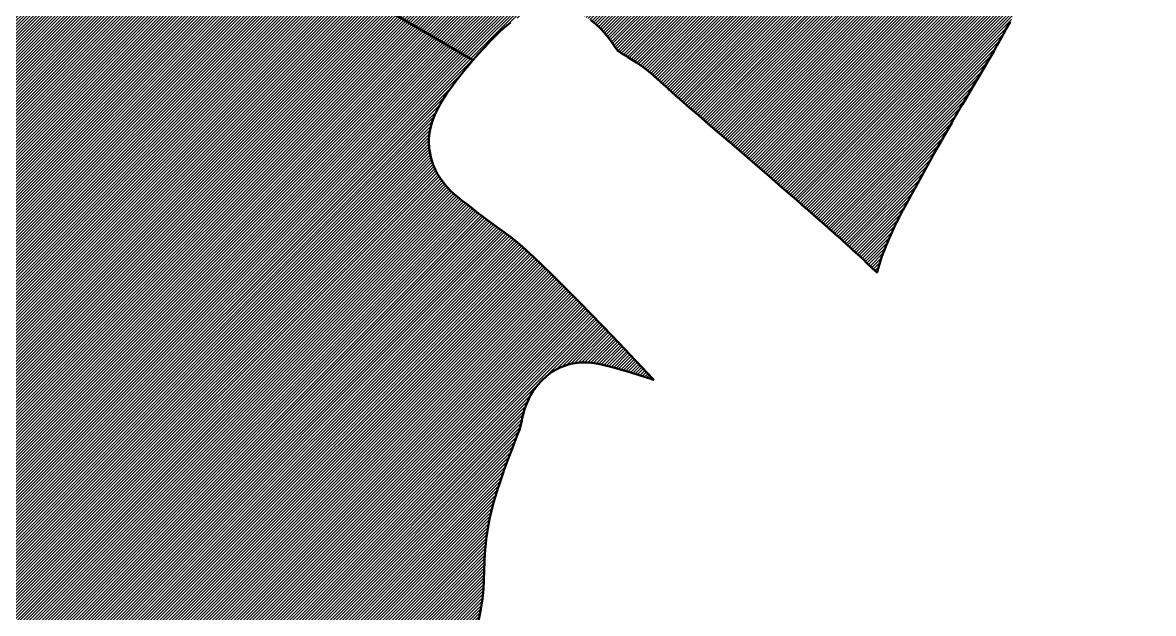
# Model space of a CAD drawing. Header units: metres. Extents: x 729569 to 733474, y 1423763 to 1426173.
# Drawn here: x 731751.1 to 731815.6, y 1424923.4 to 1424957.1 of the extents above; entities that cross this region are included whole.
import ezdxf

# ---------------------------------------------------------------- set-up
doc = ezdxf.new("R2010")
doc.units = ezdxf.units.M
doc.layers.add('PARCEL_BORDER', color=7, linetype='Continuous')
doc.layers.add('PARCEL_L', color=7, linetype='Continuous')

msp = doc.modelspace()

# ---------------------------------------------------------------- hatches: boundary and pattern name
at = {"layer": 'PARCEL_L', "true_color": 0xffffc8}
h = msp.add_hatch(dxfattribs=at)
h.set_pattern_fill('SOLID')
h.paths.add_polyline_path([(731731.989, 1424981.221), (731780.66, 1425064.229), (731852.379, 1425022.177), (731815.033, 1424958.483), (731814.539, 1424958.691), (731814.25, 1424958.795), (731813.953, 1424958.87), (731813.291, 1424958.999), (731812.972, 1424959.044), (731812.275, 1424959.105), (731812.084, 1424959.115), (731811.447, 1424959.129), (731811.327, 1424959.13), (731810.847, 1424959.121), (731810.797, 1424959.12), (731810.668, 1424959.116), (731810.585, 1424959.118), (731810.275, 1424959.111), (731809.967, 1424959.073), (731809.665, 1424959.003), (731809.51, 1424958.958), (731809.247, 1424958.869), (731808.993, 1424958.756), (731808.751, 1424958.62), (731808.523, 1424958.463), (731808.31, 1424958.285), (731808.114, 1424958.088), (731807.938, 1424957.873), (731807.831, 1424957.731), (731807.649, 1424957.458), (731807.467, 1424957.149), (731807.431, 1424957.087), (731807.199, 1424956.671), (731807.193, 1424956.662), (731806.943, 1424956.209), (731806.695, 1424955.771), (731806.667, 1424955.714), (731806.664, 1424955.715), (731806.517, 1424955.442), (731806.229, 1424954.944), (731805.805, 1424954.226), (731805.293, 1424953.361), (731804.733, 1424952.414), (731804.728, 1424952.405), (731804.153, 1424951.426), (731804.144, 1424951.41), (731803.588, 1424950.449), (731803.573, 1424950.423), (731803.07, 1424949.532), (731803.045, 1424949.487), (731802.627, 1424948.717), (731802.624, 1424948.711), (731802.179, 1424947.886), (731801.76, 1424947.137), (731801.755, 1424947.128), (731801.356, 1424946.407), (731801.322, 1424946.342), (731800.955, 1424945.641), (731800.895, 1424945.518), (731800.563, 1424944.807), (731800.489, 1424944.633), (731800.196, 1424943.884), (731800.124, 1424943.676), (731799.873, 1424942.862), (731799.86, 1424942.81), (731799.628, 1424943.03), (731799.19, 1424943.447), (731799.175, 1424943.46), (731798.7, 1424943.906), (731798.672, 1424943.932), (731798.127, 1424944.432), (731798.103, 1424944.453), (731797.617, 1424944.888), (731797.606, 1424944.899), (731797.048, 1424945.393), (731797.041, 1424945.4), (731796.427, 1424945.939), (731796.422, 1424945.944), (731795.769, 1424946.517), (731795.765, 1424946.52), (731795.087, 1424947.112), (731795.084, 1424947.114), (731794.396, 1424947.714), (731793.715, 1424948.306), (731793.059, 1424948.877), (731793.055, 1424948.88), (731792.322, 1424949.514), (731792.317, 1424949.519), (731791.595, 1424950.141), (731791.591, 1424950.144), (731790.895, 1424950.742), (731790.248, 1424951.297), (731789.665, 1424951.797), (731789.167, 1424952.225), (731788.781, 1424952.559), (731788.349, 1424952.944), (731787.945, 1424953.314), (731787.943, 1424953.317), (731787.551, 1424953.674), (731787.508, 1424953.713), (731787.13, 1424954.046), (731787.041, 1424954.121), (731786.658, 1424954.432), (731786.506, 1424954.548), (731786.139, 1424954.81), (731785.981, 1424954.915), (731785.646, 1424955.123), (731785.598, 1424955.152), (731785.324, 1424955.315), (731785.14, 1424955.435), (731785.073, 1424955.485), (731785.036, 1424955.525), (731784.85, 1424955.787), (731784.845, 1424955.793), (731784.553, 1424956.202), (731784.302, 1424956.508), (731784.056, 1424956.771), (731783.804, 1424957.011), (731783.525, 1424957.22), (731783.323, 1424957.354), (731783.105, 1424957.486), (731782.876, 1424957.599), (731782.639, 1424957.692), (731782.492, 1424957.742), (731782.231, 1424957.819), (731781.965, 1424957.872), (731781.887, 1424957.883), (731781.562, 1424957.915), (731781.483, 1424957.918), (731781.072, 1424957.907), (731780.919, 1424957.892), (731780.607, 1424957.845), (731780.301, 1424957.766), (731780.079, 1424957.696), (731779.757, 1424957.573), (731779.452, 1424957.415), (731779.167, 1424957.246), (731778.94, 1424957.097), (731778.727, 1424956.927), (731778.382, 1424956.626), (731778.185, 1424956.438), (731777.841, 1424956.078), (731777.828, 1424956.065), (731777.472, 1424955.688), (731777.453, 1424955.668), (731777.063, 1424955.247), (731776.985, 1424955.16), (731776.801, 1424954.945), (731731.989, 1424981.221)])
h = msp.add_hatch(dxfattribs=at)
h.set_pattern_fill('SOLID')
h.paths.add_polyline_path([(731731.989, 1424981.221), (731776.801, 1424954.945), (731776.481, 1424954.571), (731776.409, 1424954.484), (731775.875, 1424953.812), (731775.78, 1424953.686), (731775.301, 1424953.013), (731775.166, 1424952.807), (731774.879, 1424952.324), (731774.705, 1424951.985), (731774.574, 1424951.683), (731774.475, 1424951.422), (731774.401, 1424951.154), (731774.364, 1424950.992), (731774.311, 1424950.69), (731774.289, 1424950.385), (731774.288, 1424950.318), (731774.309, 1424949.894), (731774.318, 1424949.821), (731774.397, 1424949.412), (731774.434, 1424949.273), (731774.534, 1424948.966), (731774.667, 1424948.671), (731774.765, 1424948.481), (731774.942, 1424948.181), (731775.153, 1424947.904), (731775.349, 1424947.674), (731775.523, 1424947.488), (731775.711, 1424947.317), (731776.033, 1424947.05), (731776.174, 1424946.94), (731776.488, 1424946.709), (731776.795, 1424946.462), (731777.119, 1424946.195), (731777.234, 1424946.104), (731777.636, 1424945.804), (731777.679, 1424945.773), (731778.125, 1424945.452), (731778.581, 1424945.122), (731779.018, 1424944.79), (731779.449, 1424944.437), (731779.839, 1424944.094), (731780.277, 1424943.692), (731780.751, 1424943.243), (731781.258, 1424942.75), (731781.798, 1424942.217), (731782.369, 1424941.646), (731782.963, 1424941.049), (731783.497, 1424940.501), (731784.237, 1424939.728), (731785.122, 1424938.796), (731786.09, 1424937.772), (731787.079, 1424936.723), (731787.104, 1424936.697), (731786.786, 1424936.801), (731786.759, 1424936.81), (731785.754, 1424937.131), (731785.681, 1424937.153), (731784.827, 1424937.402), (731784.672, 1424937.442), (731784.145, 1424937.566), (731783.85, 1424937.62), (731783.57, 1424937.656), (731783.298, 1424937.679), (731783.026, 1424937.678), (731782.902, 1424937.671), (731782.643, 1424937.646), (731782.388, 1424937.599), (731782.137, 1424937.531), (731782.096, 1424937.517), (731781.817, 1424937.412), (731781.549, 1424937.279), (731781.491, 1424937.246), (731781.287, 1424937.121), (731781.095, 1424936.981), (731780.993, 1424936.9), (731780.723, 1424936.658), (731780.484, 1424936.386), (731780.363, 1424936.23), (731780.22, 1424936.029), (731780.094, 1424935.817), (731779.986, 1424935.596), (731779.872, 1424935.336), (731779.784, 1424935.108), (731779.714, 1424934.873), (731779.615, 1424934.485), (731779.587, 1424934.369), (731779.519, 1424934.047), (731779.458, 1424933.838), (731779.352, 1424933.564), (731779.135, 1424933.01), (731779.127, 1424932.991), (731778.864, 1424932.308), (731778.849, 1424932.266), (731778.568, 1424931.505), (731778.545, 1424931.439), (731778.272, 1424930.638), (731778.24, 1424930.54), (731777.998, 1424929.742), (731777.956, 1424929.591), (731777.769, 1424928.835), (731777.727, 1424928.635), (731777.607, 1424927.956), (731777.58, 1424927.766), (731777.512, 1424927.153), (731777.499, 1424926.999), (731777.465, 1424926.425), (731777.461, 1424926.342), (731777.444, 1424925.782), (731777.427, 1424925.248), (731777.396, 1424924.739), (731777.337, 1424924.189), (731777.243, 1424923.588), (731777.086, 1424922.714), (731776.888, 1424921.671), (731776.669, 1424920.548), (731776.448, 1424919.426), (731776.447, 1424919.42), (731776.244, 1424918.378), (731776.241, 1424918.36), (731776.074, 1424917.475), (731776.065, 1424917.427), (731775.954, 1424916.775), (731775.929, 1424916.603), (731775.891, 1424916.259), (731775.872, 1424915.923), (731775.891, 1424915.588), (731775.933, 1424915.213), (731775.997, 1424914.848), (731776.083, 1424914.492), (731776.137, 1424914.297), (731776.231, 1424913.998), (731776.241, 1424913.965), (731776.296, 1424913.796), (731776.336, 1424913.663), (731776.37, 1424913.555), (731776.42, 1424913.41), (731776.461, 1424913.295), (731776.524, 1424913.131), (731776.589, 1424912.977), (731776.689, 1424912.755), (731776.702, 1424912.728), (731776.927, 1424912.241), (731776.93, 1424912.235), (731777.255, 1424911.537), (731777.653, 1424910.685), (731778.096, 1424909.735), (731778.558, 1424908.74), (731779.013, 1424907.758), (731779.434, 1424906.843), (731779.837, 1424905.961), (731780.245, 1424905.062), (731780.645, 1424904.178), (731781.023, 1424903.339), (731781.367, 1424902.575), (731781.662, 1424901.917), (731781.75, 1424901.721), (731757.306, 1424860.031), (731756.773, 1424860.131), (731755.365, 1424860.256), (731753.952, 1424860.243), (731752.547, 1424860.091), (731751.164, 1424859.802), (731749.816, 1424859.378), (731749.661, 1424859.312), (731683.317, 1424898.213), (731722.015, 1424964.211), (731722.227, 1424964.314), (731722.49, 1424964.476), (731722.815, 1424964.701), (731723.062, 1424964.892), (731723.288, 1424965.107), (731723.45, 1424965.278), (731723.603, 1424965.453), (731723.742, 1424965.639), (731723.806, 1424965.732), (731723.955, 1424965.973), (731724.081, 1424966.227), (731724.117, 1424966.307), (731724.221, 1424966.581), (731724.298, 1424966.864), (731724.348, 1424967.153), (731724.374, 1424967.372), (731724.394, 1424967.63), (731724.392, 1424967.89), (731724.367, 1424968.148), (731724.358, 1424968.207), (731731.989, 1424981.221)])

# ---------------------------------------------------------------- linework, layer by layer
at = {"layer": 'PARCEL_BORDER', "lineweight": 50, "true_color": 0x323232}
for points in [[(731731.989, 1424981.221), (731776.801, 1424954.945), (731776.481, 1424954.571), (731776.409, 1424954.484), (731775.875, 1424953.812), (731775.78, 1424953.686), (731775.301, 1424953.013), (731775.166, 1424952.807), (731774.879, 1424952.324), (731774.705, 1424951.985), (731774.574, 1424951.683), (731774.475, 1424951.422), (731774.401, 1424951.154), (731774.364, 1424950.992), (731774.311, 1424950.69), (731774.289, 1424950.385), (731774.288, 1424950.318), (731774.309, 1424949.894), (731774.318, 1424949.821), (731774.397, 1424949.412), (731774.434, 1424949.273), (731774.534, 1424948.966), (731774.667, 1424948.671), (731774.765, 1424948.481), (731774.942, 1424948.181), (731775.153, 1424947.904), (731775.349, 1424947.674), (731775.523, 1424947.488), (731775.711, 1424947.317), (731776.033, 1424947.05), (731776.174, 1424946.94), (731776.488, 1424946.709), (731776.795, 1424946.462), (731777.119, 1424946.195), (731777.234, 1424946.104), (731777.636, 1424945.804), (731777.679, 1424945.773), (731778.125, 1424945.452), (731778.581, 1424945.122), (731779.018, 1424944.79), (731779.449, 1424944.437), (731779.839, 1424944.094), (731780.277, 1424943.692), (731780.751, 1424943.243), (731781.258, 1424942.75), (731781.798, 1424942.217), (731782.369, 1424941.646), (731782.963, 1424941.049), (731783.497, 1424940.501), (731784.237, 1424939.728), (731785.122, 1424938.796), (731786.09, 1424937.772), (731787.079, 1424936.723), (731787.104, 1424936.697), (731786.786, 1424936.801), (731786.759, 1424936.81), (731785.754, 1424937.131), (731785.681, 1424937.153), (731784.827, 1424937.402), (731784.672, 1424937.442), (731784.145, 1424937.566), (731783.85, 1424937.62), (731783.57, 1424937.656), (731783.298, 1424937.679), (731783.026, 1424937.678), (731782.902, 1424937.671), (731782.643, 1424937.646), (731782.388, 1424937.599), (731782.137, 1424937.531), (731782.096, 1424937.517), (731781.817, 1424937.412), (731781.549, 1424937.279), (731781.491, 1424937.246), (731781.287, 1424937.121), (731781.095, 1424936.981), (731780.993, 1424936.9), (731780.723, 1424936.658), (731780.484, 1424936.386), (731780.363, 1424936.23), (731780.22, 1424936.029), (731780.094, 1424935.817), (731779.986, 1424935.596), (731779.872, 1424935.336), (731779.784, 1424935.108), (731779.714, 1424934.873), (731779.615, 1424934.485), (731779.587, 1424934.369), (731779.519, 1424934.047), (731779.458, 1424933.838), (731779.352, 1424933.564), (731779.135, 1424933.01), (731779.127, 1424932.991), (731778.864, 1424932.308), (731778.849, 1424932.266), (731778.568, 1424931.505), (731778.545, 1424931.439), (731778.272, 1424930.638), (731778.24, 1424930.54), (731777.998, 1424929.742), (731777.956, 1424929.591), (731777.769, 1424928.835), (731777.727, 1424928.635), (731777.607, 1424927.956), (731777.58, 1424927.766), (731777.512, 1424927.153), (731777.499, 1424926.999), (731777.465, 1424926.425), (731777.461, 1424926.342), (731777.444, 1424925.782), (731777.427, 1424925.248), (731777.396, 1424924.739), (731777.337, 1424924.189), (731777.243, 1424923.588), (731777.086, 1424922.714)], [(731778.94, 1424957.097), (731778.727, 1424956.927), (731778.382, 1424956.626), (731778.185, 1424956.438), (731777.841, 1424956.078), (731777.828, 1424956.065), (731777.472, 1424955.688), (731777.453, 1424955.668), (731777.063, 1424955.247), (731776.985, 1424955.16), (731776.801, 1424954.945), (731731.989, 1424981.221)], [(731807.467, 1424957.149), (731807.431, 1424957.087), (731807.199, 1424956.671), (731807.193, 1424956.662), (731806.943, 1424956.209), (731806.695, 1424955.771), (731806.667, 1424955.714), (731806.664, 1424955.715), (731806.517, 1424955.442), (731806.229, 1424954.944), (731805.805, 1424954.226), (731805.293, 1424953.361), (731804.733, 1424952.414), (731804.728, 1424952.405), (731804.153, 1424951.426), (731804.144, 1424951.41), (731803.588, 1424950.449), (731803.573, 1424950.423), (731803.07, 1424949.532), (731803.045, 1424949.487), (731802.627, 1424948.717), (731802.624, 1424948.711), (731802.179, 1424947.886), (731801.76, 1424947.137), (731801.755, 1424947.128), (731801.356, 1424946.407), (731801.322, 1424946.342), (731800.955, 1424945.641), (731800.895, 1424945.518), (731800.563, 1424944.807), (731800.489, 1424944.633), (731800.196, 1424943.884), (731800.124, 1424943.676), (731799.873, 1424942.862), (731799.86, 1424942.81), (731799.628, 1424943.03), (731799.19, 1424943.447), (731799.175, 1424943.46), (731798.7, 1424943.906), (731798.672, 1424943.932), (731798.127, 1424944.432), (731798.103, 1424944.453), (731797.617, 1424944.888), (731797.606, 1424944.899), (731797.048, 1424945.393), (731797.041, 1424945.4), (731796.427, 1424945.939), (731796.422, 1424945.944), (731795.769, 1424946.517), (731795.765, 1424946.52), (731795.087, 1424947.112), (731795.084, 1424947.114), (731794.396, 1424947.714), (731793.715, 1424948.306), (731793.059, 1424948.877), (731793.055, 1424948.88), (731792.322, 1424949.514), (731792.317, 1424949.519), (731791.595, 1424950.141), (731791.591, 1424950.144), (731790.895, 1424950.742), (731790.248, 1424951.297), (731789.665, 1424951.797), (731789.167, 1424952.225), (731788.781, 1424952.559), (731788.349, 1424952.944), (731787.945, 1424953.314), (731787.943, 1424953.317), (731787.551, 1424953.674), (731787.508, 1424953.713), (731787.13, 1424954.046), (731787.041, 1424954.121), (731786.658, 1424954.432), (731786.506, 1424954.548), (731786.139, 1424954.81), (731785.981, 1424954.915), (731785.646, 1424955.123), (731785.598, 1424955.152), (731785.324, 1424955.315), (731785.14, 1424955.435), (731785.073, 1424955.485), (731785.036, 1424955.525), (731784.85, 1424955.787), (731784.845, 1424955.793), (731784.553, 1424956.202), (731784.302, 1424956.508), (731784.056, 1424956.771), (731783.804, 1424957.011), (731783.525, 1424957.22)]]:
    msp.add_lwpolyline(points, dxfattribs=at)

doc.saveas('drawing.dxf')
